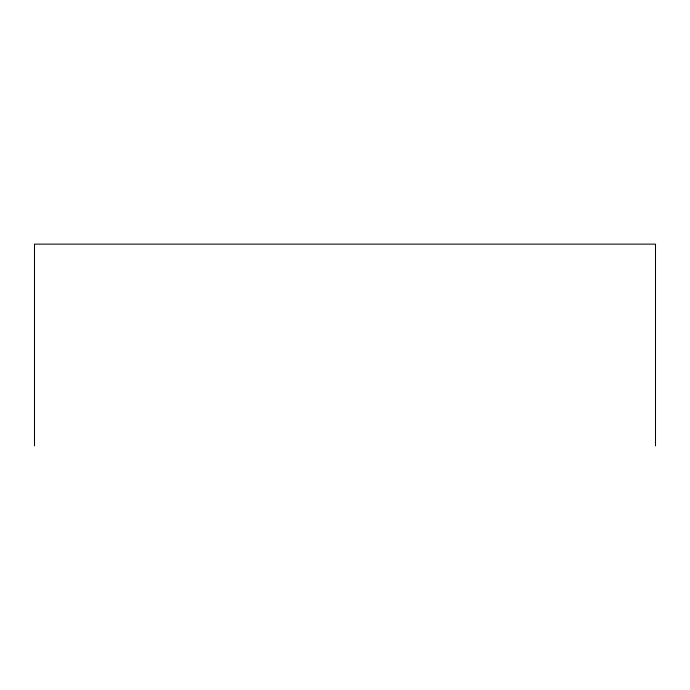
<?xml version="1.0" encoding="UTF-8"?>
<svg xmlns="http://www.w3.org/2000/svg" width="690" height="690" viewBox="0 0 690 690"><rect width="100%" height="100%" fill="white"/><g stroke="black" fill="none" stroke-linecap="round" stroke-linejoin="round"><path stroke-width="1.03" d="M655.5 445.861L655.5 244.139L34.5 244.139L34.5 445.861"/></g></svg>
